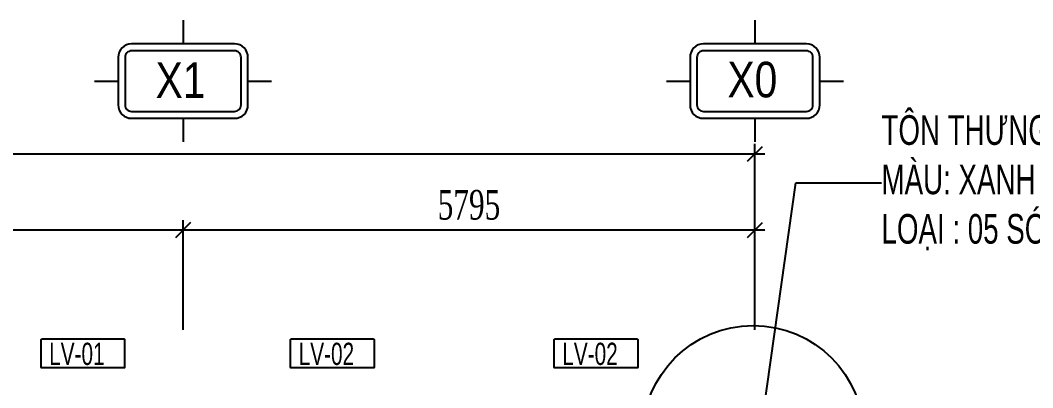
# Model space of a CAD drawing. Header units: inches. Extents: x 340055 to 349452, y -34649 to -30845.
# Drawn here: x 347353.4 to 347456, y -33467.4 to -33430.2 of the extents above; entities that cross this region are included whole.
import ezdxf
from ezdxf.enums import TextEntityAlignment as Align

# ---------------------------------------------------------------- set-up
doc = ezdxf.new("R2010")
doc.units = ezdxf.units.IN
doc.header["$MEASUREMENT"] = 0
for name, color, linetype in [('3', 3, 'Continuous'), ('7', 7, 'Continuous'), ('8', 8, 'Continuous'), ('DIM', 8, 'Continuous')]:
    doc.layers.add(name, color=color, linetype=linetype)
doc.styles.add('hx2', font='')
doc.styles.add('ST1', font='times.ttf', dxfattribs={"width": 0.7})
doc.styles.add('ST1H', font='vnshxh.shx', dxfattribs={"width": 0.7})
doc.styles.get('hx2').set_extended_font_data('.VnArial NarrowH')
doc.dimstyles.new('100', dxfattribs={"dimtxt": 3, "dimasz": 1.5, "dimexe": 1, "dimexo": 0, "dimgap": 1, "dimtad": 1, "dimdec": 0, "dimlfac": 100, "dimzin": 0, "dimdsep": 46, "dimtxsty": 'ST1', "dimblk": 'OBLIQUE', "dimcen": 1, "dimdle": 1, "dimclrd": 8, "dimclre": 8, "dimclrt": 3, "dimadec": 0, "dimazin": 0, "dimtfac": 1, "dimtdec": 0, "dimtix": 1, "dimtmove": 1, "dimatfit": 3, "dimfxl": 0, "dimtolj": 1, "dimtzin": 0, "dimlwd": -1, "dimlwe": -1, "dimarcsym": 0})
doc.dimstyles.new('3', dxfattribs={"dimtxt": 3.5, "dimasz": 1.8, "dimexe": 1, "dimexo": 0, "dimgap": 1, "dimtad": 1, "dimdec": 0, "dimlfac": 3, "dimzin": 0, "dimdsep": 46, "dimtxsty": 'ST1H', "dimblk": 'OBLIQUE', "dimcen": 1, "dimdle": 1, "dimclrd": 8, "dimclre": 8, "dimclrt": 3, "dimadec": 0, "dimazin": 0, "dimtfac": 1, "dimtdec": 0, "dimtix": 1, "dimtofl": 0, "dimtmove": 1, "dimatfit": 3, "dimfxl": 0, "dimtolj": 1, "dimtzin": 0, "dimlwd": -1, "dimlwe": -1, "dimarcsym": 0})

# ---------------------------------------------------------------- blocks, each defined once
blk = doc.blocks.new('TENTRUC')
at = {"layer": '7'}
for p, q in [((0, 8.267), (0, 10.265)), ((-7.478, 5.132), (-5.48, 5.132)), ((5.48, 5.132), (7.478, 5.132)), ((0, 0), (0, 1.998))]:
    blk.add_line(p, q, dxfattribs=at)
blk.add_lwpolyline([(-4.356, 8.267), (4.356, 8.267, -0.414214), (5.48, 7.143), (5.48, 3.122, -0.414214), (4.356, 1.998), (-4.356, 1.998, -0.414214), (-5.48, 3.122), (-5.48, 7.143, -0.414214)], format="xyb", close=True, dxfattribs=at)
at = {"layer": '8', "ltscale": 15}
blk.add_lwpolyline([(-4.356, 7.684), (4.356, 7.684, -0.414214), (4.897, 7.143), (4.897, 3.122, -0.414214), (4.356, 2.581), (-4.356, 2.581, -0.414214), (-4.897, 3.122), (-4.897, 7.143, -0.414214)], format="xyb", close=True, dxfattribs=at)
at = {"layer": '3', "style": 'hx2'}
blk.add_attdef('TR', text='', height=2.904, dxfattribs=at).set_placement((-0.156, 3.827), align=Align.CENTER)
blk = doc.blocks.new('_Oblique')
at = {"color": 0, "linetype": 'ByBlock', "lineweight": -2}
blk.add_line((-0.5, -0.5), (0.5, 0.5), dxfattribs=at)
blk = doc.blocks.new('*D351')
at = {"color": 8, "linetype": 'Continuous', "transparency": 16777216}
for p, q in [((347317.91, -33461.57), (347317.91, -33450.46)), ((347369.91, -33461.57), (347369.91, -33450.46)), ((347316.91, -33451.46), (347370.91, -33451.46))]:
    blk.add_line(p, q, dxfattribs=at)
at = {"layer": 'Defpoints', "color": 0, "transparency": 16777216}
for p in [(347369.91, -33451.46), (347317.91, -33461.57), (347369.91, -33461.57)]:
    blk.add_point(p, dxfattribs=at)
at = {"color": 8, "transparency": 16777216, "xscale": 1.5, "yscale": 1.5, "zscale": 1.5, "rotation": 180}
blk.add_blockref('_Oblique', (347317.91, -33451.46), dxfattribs=at)
at = {"color": 8, "transparency": 16777216, "xscale": 1.5, "yscale": 1.5, "zscale": 1.5}
blk.add_blockref('_Oblique', (347369.91, -33451.46), dxfattribs=at)
at = {"color": 3, "transparency": 16777216, "insert": (347343.91, -33448.94), "char_height": 3, "attachment_point": 5, "style": 'ST1', "bg_fill": 3, "box_fill_scale": 1.25, "bg_fill_color": 256, "bg_fill_true_color": 13158600, "bg_fill_transparency": 0}
blk.add_mtext('\\A1;5200', dxfattribs=at)
blk = doc.blocks.new('*D352')
at = {"color": 8, "linetype": 'Continuous', "transparency": 16777216}
for p, q in [((347369.91, -33461.57), (347369.91, -33450.46)), ((347427.86, -33461.57), (347427.86, -33450.46)), ((347368.91, -33451.46), (347428.86, -33451.46))]:
    blk.add_line(p, q, dxfattribs=at)
at = {"layer": 'Defpoints', "color": 0, "transparency": 16777216}
for p in [(347427.86, -33451.46), (347369.91, -33461.57), (347427.86, -33461.57)]:
    blk.add_point(p, dxfattribs=at)
at = {"color": 8, "transparency": 16777216, "xscale": 1.5, "yscale": 1.5, "zscale": 1.5, "rotation": 180}
blk.add_blockref('_Oblique', (347369.91, -33451.46), dxfattribs=at)
at = {"color": 8, "transparency": 16777216, "xscale": 1.5, "yscale": 1.5, "zscale": 1.5}
blk.add_blockref('_Oblique', (347427.86, -33451.46), dxfattribs=at)
at = {"color": 3, "transparency": 16777216, "insert": (347398.88, -33448.93), "char_height": 3, "attachment_point": 5, "style": 'ST1', "bg_fill": 3, "box_fill_scale": 1.25, "bg_fill_color": 256, "bg_fill_true_color": 13158600, "bg_fill_transparency": 0}
blk.add_mtext('\\A1;5795', dxfattribs=at)
blk = doc.blocks.new('*D353')
at = {"color": 8, "linetype": 'Continuous', "transparency": 16777216}
for p, q in [((347059.36, -33460.61), (347059.36, -33442.75)), ((347427.86, -33461.57), (347427.86, -33442.75)), ((347058.36, -33443.75), (347428.86, -33443.75))]:
    blk.add_line(p, q, dxfattribs=at)
at = {"layer": 'Defpoints', "color": 0, "transparency": 16777216}
for p in [(347427.86, -33443.75), (347059.36, -33460.61), (347427.86, -33461.57)]:
    blk.add_point(p, dxfattribs=at)
at = {"color": 8, "transparency": 16777216, "xscale": 1.5, "yscale": 1.5, "zscale": 1.5, "rotation": 180}
blk.add_blockref('_Oblique', (347059.36, -33443.75), dxfattribs=at)
at = {"color": 8, "transparency": 16777216, "xscale": 1.5, "yscale": 1.5, "zscale": 1.5}
blk.add_blockref('_Oblique', (347427.86, -33443.75), dxfattribs=at)
at = {"color": 3, "transparency": 16777216, "insert": (347243.61, -33441.23), "char_height": 3, "attachment_point": 5, "style": 'ST1', "bg_fill": 3, "box_fill_scale": 1.25, "bg_fill_color": 256, "bg_fill_true_color": 13158600, "bg_fill_transparency": 0}
blk.add_mtext('\\A1;36850', dxfattribs=at)

msp = doc.modelspace()

# ---------------------------------------------------------------- block references
at = {"layer": 'DIM'}
ref = msp.add_blockref('TENTRUC', (347369.9071, -33430.2334), dxfattribs=dict(at, xscale=-1.200000000011642, yscale=1.19999999999709, zscale=1.2, rotation=180))
ref.add_attrib('TR', 'X1', dxfattribs={"layer": '0', "color": 3, "height": 3.6, "style": 'hx2'}).set_placement((347369.6475, -33438.0973), align=Align.CENTER)
ref = msp.add_blockref('TENTRUC', (347427.8583, -33430.2334), dxfattribs=dict(at, xscale=-1.200000000011642, yscale=1.19999999999709, zscale=1.2, rotation=180))
ref.add_attrib('TR', 'X0', dxfattribs={"layer": '0', "color": 3, "height": 3.6, "style": 'hx2'}).set_placement((347427.5987, -33438.0359), align=Align.CENTER)

# ---------------------------------------------------------------- texts
at = {"layer": '3', "insert": (347440.6852, -33446.6752), "char_height": 3, "attachment_point": 4, "style": 'ST1H', "bg_fill": 2}
msp.add_mtext('\\A1;t«n TH¦NG : CLEAR COLORBOND,\\Pmµu: Xanh d\xad¬ng( Lazurite blue)\\PLo¹i : 05 SãNG CN, dµy: 0.45 mm.', dxfattribs=at)

# ---------------------------------------------------------------- dimensions: what is measured, and where the dimension line sits
at = {"color": 8}
dim = msp.add_linear_dim(base=(347369.9071, -33451.4627), p1=(347317.9071, -33461.5661), p2=(347369.9071, -33461.5661), dimstyle='100', dxfattribs=at)
dim.commit()
dim.dimension.update_dxf_attribs({"geometry": '*D351', "text_midpoint": (347343.9071, -33448.9367)})

# ---------------------------------------------------------------- next in the draw order: dimensions: what is measured, and where the dimension line sits
dim = msp.add_linear_dim(base=(347427.8583, -33451.4627), p1=(347369.9071, -33461.5661), p2=(347427.8583, -33461.5661), dimstyle='100', dxfattribs=at)
dim.commit()
dim.dimension.update_dxf_attribs({"geometry": '*D352', "text_midpoint": (347398.8827, -33448.9324)})

# ---------------------------------------------------------------- next in the draw order: dimensions: what is measured, and where the dimension line sits
dim = msp.add_linear_dim(base=(347427.8583, -33443.7513), p1=(347059.3571, -33460.6068), p2=(347427.8583, -33461.5661), dimstyle='100', dxfattribs=at)
dim.commit()
dim.dimension.update_dxf_attribs({"geometry": '*D353', "text_midpoint": (347243.6077, -33441.2254)})

# ---------------------------------------------------------------- next in the draw order: linework, layer by layer
at = {"color": 1}
msp.add_circle((347427.6828, -33472.3548), 11.2274, dxfattribs=at)

# ---------------------------------------------------------------- next in the draw order: texts
at = {"layer": '3', "char_height": 2.25, "attachment_point": 4, "style": 'ST1H', "bg_fill": 2}
for s, insert in [('\\A1;lv-01', (347356.3341, -33464.0174)), ('\\A1;lv-02', (347381.6202, -33464.0174)), ('\\A1;lv-02', (347408.3348, -33464.0174))]:
    msp.add_mtext(s, dxfattribs=dict(at, insert=insert))

# ---------------------------------------------------------------- next in the draw order: leaders
at = {"color": 9}
msp.add_leader([(347427.8696, -33475.8334), (347431.9866, -33446.6752), (347440.6852, -33446.6752)], dimstyle='3', override={"dimgap": 1, "dimtad": 0}, dxfattribs=at)

# ---------------------------------------------------------------- next in the draw order: linework, layer by layer
at = {"color": 1}
for points in [[(347355.596, -33462.487), (347363.9022, -33462.487, -0.41421356), (347363.9772, -33462.562), (347363.9772, -33465.3552, -0.41421356), (347363.9022, -33465.4302), (347355.596, -33465.4302, -0.41421356), (347355.521, -33465.3552), (347355.521, -33462.562, -0.41421356)], [(347380.8821, -33462.487), (347389.1883, -33462.487, -0.41421356), (347389.2633, -33462.562), (347389.2633, -33465.3552, -0.41421356), (347389.1883, -33465.4302), (347380.8821, -33465.4302, -0.41421356), (347380.8071, -33465.3552), (347380.8071, -33462.562, -0.41421356)], [(347407.5967, -33462.487), (347415.9028, -33462.487, -0.41421356), (347415.9778, -33462.562), (347415.9778, -33465.3552, -0.41421356), (347415.9028, -33465.4302), (347407.5967, -33465.4302, -0.41421356), (347407.5217, -33465.3552), (347407.5217, -33462.562, -0.41421356)]]:
    msp.add_lwpolyline(points, format="xyb", close=True, dxfattribs=at)

doc.saveas('drawing.dxf')
